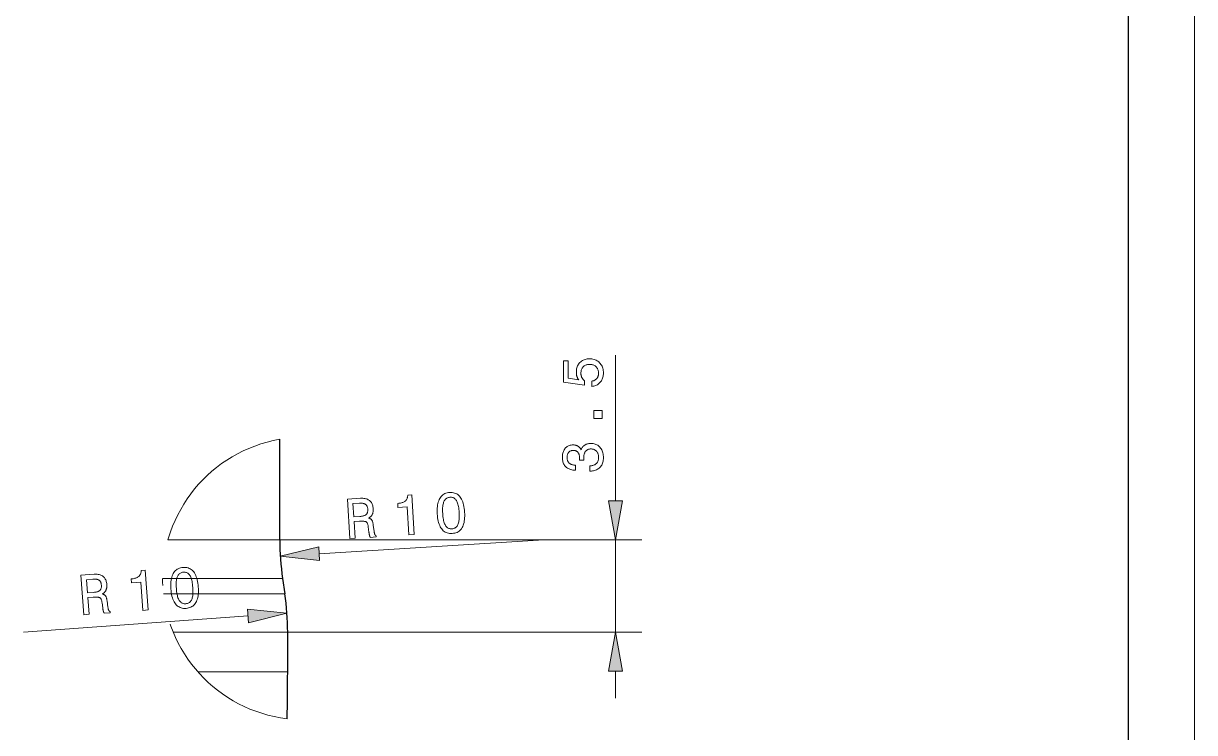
# Model space of a CAD drawing. Extents: x 0 to 297, y 0 to 420.
# Drawn here: x 208.4 to 297, y 261.3 to 315 of the extents above; entities that cross this region are included whole.
import ezdxf

# ---------------------------------------------------------------- set-up
doc = ezdxf.new("R2010")
doc.units = 0
doc.linetypes.add('DASHDOT', pattern=[18.5, 12, -3, 0.5, -3])

msp = doc.modelspace()

# ---------------------------------------------------------------- linework, layer by layer
at = {"color": 7, "lineweight": 13}
for p, q in [((297, 0), (297, 420)), ((227.76, 275.881), (255.173, 275.881)), ((228.36, 268.881), (255.173, 268.881))]:
    msp.add_line(p, q, dxfattribs=at)
at = {"color": 7, "lineweight": 30}
msp.add_line((292, 5), (292, 415), dxfattribs=at)
at = {"color": 7, "lineweight": 13, "ltscale": 0.276097}
msp.add_line((253.173, 278.835), (253.173, 289.879), dxfattribs=at)
at = {"color": 7, "lineweight": 30, "ltscale": 0.190447}
msp.add_line((227.76, 275.881), (227.76, 283.499), dxfattribs=at)
at = {"color": 7, "lineweight": 13, "ltscale": 0.211484}
msp.add_line((227.76, 275.881), (219.301, 275.881), dxfattribs=at)
at = {"color": 7, "lineweight": 13, "ltscale": 0.426139}
msp.add_line((230.747, 274.832), (247.76, 275.881), dxfattribs=at)
at = {"color": 7, "lineweight": 13, "ltscale": 0.175}
msp.add_line((253.173, 268.881), (253.173, 275.881), dxfattribs=at)
at = {"color": 7, "lineweight": 13, "ltscale": 0.22703}
msp.add_line((227.975, 272.958), (218.894, 272.958), dxfattribs=at)
at = {"color": 7, "lineweight": 30, "ltscale": 0.029154}
msp.add_line((227.975, 272.958), (228.146, 271.804), dxfattribs=at)
at = {"color": 7, "lineweight": 13, "ltscale": 0.229732}
msp.add_line((228.146, 271.804), (218.956, 271.804), dxfattribs=at)
at = {"color": 7, "lineweight": 13, "ltscale": 0.42614}
msp.add_line((225.361, 270.12), (208.36, 268.881), dxfattribs=at)
at = {"color": 7, "lineweight": 13, "ltscale": 0.216482}
msp.add_line((228.36, 268.881), (219.701, 268.881), dxfattribs=at)
at = {"color": 7, "lineweight": 30, "ltscale": 0.075}
msp.add_line((228.36, 265.881), (228.36, 268.881), dxfattribs=at)
at = {"color": 7, "lineweight": 13, "ltscale": 0.05114}
msp.add_line((253.173, 263.881), (253.173, 265.927), dxfattribs=at)
at = {"color": 7, "lineweight": 13, "ltscale": 0.169791}
msp.add_line((228.36, 265.881), (221.569, 265.881), dxfattribs=at)
at = {"color": 7, "lineweight": 13}
for points in [[(251.391, 287.507), (251.391, 287.908), (251.436, 287.916), (251.48, 287.927), (251.522, 287.94), (251.561, 287.956), (251.599, 287.974), (251.635, 287.995), (251.668, 288.018), (251.7, 288.044), (251.729, 288.072), (251.756, 288.103), (251.781, 288.135), (251.804, 288.17), (251.824, 288.206), (251.841, 288.244), (251.855, 288.284), (251.867, 288.325), (251.876, 288.368), (251.883, 288.413), (251.887, 288.46), (251.888, 288.509), (251.886, 288.568), (251.881, 288.624), (251.872, 288.679), (251.859, 288.731), (251.842, 288.78), (251.822, 288.828), (251.798, 288.873), (251.771, 288.915), (251.74, 288.956), (251.705, 288.993), (251.667, 289.028), (251.627, 289.059), (251.584, 289.087), (251.539, 289.111), (251.492, 289.131), (251.443, 289.147), (251.391, 289.16), (251.337, 289.169), (251.281, 289.175), (251.222, 289.177), (251.162, 289.175), (251.105, 289.17), (251.05, 289.161), (250.997, 289.148), (250.947, 289.132), (250.9, 289.112), (250.855, 289.088), (250.812, 289.061), (250.772, 289.03), (250.735, 288.996), (250.7, 288.958), (250.67, 288.918), (250.642, 288.876), (250.619, 288.831), (250.599, 288.783), (250.583, 288.733), (250.57, 288.681), (250.561, 288.626), (250.555, 288.568), (250.554, 288.509), (250.554, 288.474), (250.556, 288.44), (250.56, 288.406), (250.565, 288.373), (250.571, 288.341), (250.579, 288.31), (250.588, 288.279), (250.598, 288.248), (250.61, 288.218), (250.623, 288.189), (250.638, 288.161), (250.654, 288.133), (250.671, 288.106), (250.69, 288.079), (250.71, 288.054), (250.731, 288.029), (250.754, 288.005), (250.778, 287.982), (250.803, 287.959), (250.83, 287.937), (250.83, 287.594), (249.24, 287.83), (249.24, 289.432), (249.594, 289.432), (249.594, 288.118), (250.402, 287.998), (250.383, 288.02), (250.366, 288.043), (250.349, 288.066), (250.333, 288.091), (250.318, 288.116), (250.304, 288.141), (250.291, 288.168), (250.279, 288.195), (250.268, 288.223), (250.257, 288.252), (250.248, 288.282), (250.24, 288.312), (250.232, 288.343), (250.226, 288.374), (250.22, 288.405), (250.216, 288.438), (250.212, 288.47), (250.21, 288.504), (250.208, 288.537), (250.208, 288.572), (250.211, 288.662), (250.219, 288.749), (250.232, 288.833), (250.252, 288.912), (250.276, 288.988), (250.306, 289.061), (250.342, 289.13), (250.383, 289.195), (250.43, 289.257), (250.482, 289.315), (250.538, 289.368), (250.598, 289.416), (250.662, 289.458), (250.728, 289.495), (250.799, 289.526), (250.872, 289.551), (250.949, 289.571), (251.03, 289.585), (251.114, 289.594), (251.201, 289.596), (251.293, 289.593), (251.383, 289.584), (251.468, 289.57), (251.55, 289.549), (251.628, 289.522), (251.703, 289.489), (251.774, 289.45), (251.842, 289.405), (251.906, 289.355), (251.966, 289.298), (252.022, 289.237), (252.072, 289.172), (252.116, 289.103), (252.154, 289.031), (252.186, 288.955), (252.212, 288.875), (252.233, 288.792), (252.247, 288.705), (252.256, 288.615), (252.259, 288.521), (252.257, 288.438), (252.25, 288.357), (252.238, 288.28), (252.221, 288.205), (252.199, 288.134), (252.173, 288.065), (252.142, 287.999), (252.106, 287.936), (252.065, 287.875), (252.02, 287.818), (251.97, 287.765), (251.918, 287.716), (251.863, 287.673), (251.804, 287.634), (251.743, 287.601), (251.678, 287.572), (251.611, 287.548), (251.541, 287.53), (251.467, 287.516)], [(252.173, 285.081), (251.53, 285.081), (251.53, 285.677), (252.173, 285.677)], [(251.232, 281.092), (251.232, 281.49), (251.294, 281.493), (251.353, 281.499), (251.409, 281.509), (251.463, 281.521), (251.513, 281.537), (251.561, 281.556), (251.605, 281.578), (251.647, 281.604), (251.686, 281.632), (251.723, 281.664), (251.756, 281.699), (251.785, 281.737), (251.811, 281.777), (251.834, 281.82), (251.853, 281.865), (251.869, 281.914), (251.881, 281.964), (251.89, 282.018), (251.895, 282.074), (251.897, 282.133), (251.895, 282.191), (251.89, 282.246), (251.882, 282.299), (251.871, 282.349), (251.857, 282.397), (251.84, 282.442), (251.819, 282.485), (251.795, 282.525), (251.768, 282.563), (251.738, 282.598), (251.706, 282.63), (251.67, 282.659), (251.633, 282.685), (251.593, 282.707), (251.551, 282.725), (251.506, 282.741), (251.459, 282.753), (251.41, 282.761), (251.358, 282.766), (251.304, 282.768), (251.255, 282.766), (251.208, 282.761), (251.164, 282.753), (251.121, 282.741), (251.081, 282.726), (251.043, 282.707), (251.007, 282.686), (250.974, 282.661), (250.942, 282.632), (250.913, 282.6), (250.886, 282.565), (250.863, 282.528), (250.842, 282.487), (250.823, 282.444), (250.808, 282.399), (250.795, 282.35), (250.785, 282.299), (250.778, 282.245), (250.774, 282.188), (250.773, 282.129), (250.773, 282.121), (250.773, 282.112), (250.773, 282.103), (250.773, 282.095), (250.773, 282.086), (250.774, 282.077), (250.774, 282.068), (250.774, 282.059), (250.775, 282.05), (250.775, 282.04), (250.775, 282.031), (250.776, 282.021), (250.776, 282.01), (250.777, 281.999), (250.778, 281.987), (250.778, 281.974), (250.779, 281.961), (250.78, 281.947), (250.78, 281.933), (250.781, 281.918), (250.442, 281.918), (250.442, 281.927), (250.443, 281.937), (250.443, 281.946), (250.443, 281.955), (250.444, 281.964), (250.444, 281.972), (250.444, 281.981), (250.445, 281.99), (250.445, 281.998), (250.445, 282.007), (250.445, 282.015), (250.445, 282.023), (250.446, 282.031), (250.446, 282.039), (250.446, 282.047), (250.446, 282.055), (250.446, 282.063), (250.446, 282.07), (250.446, 282.078), (250.446, 282.085), (250.445, 282.141), (250.441, 282.195), (250.436, 282.246), (250.428, 282.293), (250.417, 282.338), (250.405, 282.38), (250.39, 282.418), (250.373, 282.454), (250.353, 282.486), (250.331, 282.516), (250.307, 282.543), (250.28, 282.566), (250.251, 282.587), (250.22, 282.606), (250.186, 282.621), (250.15, 282.634), (250.111, 282.643), (250.07, 282.65), (250.026, 282.655), (249.98, 282.656), (249.936, 282.655), (249.893, 282.651), (249.853, 282.644), (249.815, 282.634), (249.779, 282.622), (249.745, 282.607), (249.713, 282.589), (249.683, 282.569), (249.656, 282.546), (249.63, 282.52), (249.607, 282.492), (249.586, 282.461), (249.568, 282.428), (249.552, 282.392), (249.538, 282.354), (249.527, 282.314), (249.519, 282.271), (249.513, 282.226), (249.509, 282.179), (249.508, 282.129), (249.51, 282.073), (249.514, 282.02), (249.523, 281.969), (249.534, 281.922), (249.548, 281.877), (249.566, 281.835), (249.587, 281.795), (249.612, 281.759), (249.639, 281.725), (249.67, 281.694), (249.704, 281.665), (249.741, 281.64), (249.781, 281.618), (249.824, 281.599), (249.871, 281.582), (249.92, 281.569), (249.972, 281.558), (250.027, 281.551), (250.085, 281.547), (250.147, 281.545), (250.147, 281.161), (250.117, 281.161), (250.031, 281.164), (249.948, 281.172), (249.869, 281.184), (249.793, 281.202), (249.721, 281.225), (249.653, 281.254), (249.588, 281.287), (249.527, 281.325), (249.469, 281.369), (249.415, 281.418), (249.365, 281.471), (249.321, 281.527), (249.282, 281.587), (249.248, 281.651), (249.219, 281.718), (249.196, 281.789), (249.177, 281.863), (249.164, 281.941), (249.156, 282.023), (249.154, 282.108), (249.156, 282.198), (249.162, 282.284), (249.173, 282.365), (249.188, 282.443), (249.207, 282.516), (249.23, 282.585), (249.258, 282.65), (249.29, 282.711), (249.326, 282.768), (249.367, 282.821), (249.411, 282.869), (249.459, 282.912), (249.51, 282.95), (249.564, 282.982), (249.622, 283.01), (249.683, 283.033), (249.747, 283.051), (249.815, 283.063), (249.887, 283.071), (249.961, 283.074), (250.004, 283.073), (250.046, 283.07), (250.086, 283.065), (250.125, 283.058), (250.163, 283.05), (250.199, 283.039), (250.234, 283.027), (250.268, 283.012), (250.301, 282.996), (250.332, 282.978), (250.362, 282.958), (250.391, 282.936), (250.418, 282.912), (250.444, 282.886), (250.468, 282.859), (250.49, 282.829), (250.512, 282.798), (250.531, 282.765), (250.549, 282.731), (250.566, 282.694), (250.585, 282.741), (250.606, 282.786), (250.628, 282.829), (250.653, 282.869), (250.68, 282.907), (250.708, 282.943), (250.739, 282.976), (250.771, 283.007), (250.806, 283.036), (250.842, 283.062), (250.881, 283.086), (250.921, 283.107), (250.963, 283.126), (251.006, 283.142), (251.052, 283.156), (251.099, 283.167), (251.147, 283.176), (251.198, 283.182), (251.25, 283.186), (251.304, 283.187), (251.389, 283.184), (251.47, 283.176), (251.548, 283.161), (251.623, 283.14), (251.694, 283.114), (251.761, 283.081), (251.825, 283.043), (251.886, 282.998), (251.944, 282.948), (251.998, 282.892), (252.047, 282.831), (252.092, 282.766), (252.131, 282.698), (252.165, 282.625), (252.194, 282.549), (252.217, 282.468), (252.236, 282.384), (252.249, 282.296), (252.257, 282.204), (252.259, 282.108), (252.256, 282.017), (252.248, 281.93), (252.235, 281.847), (252.216, 281.767), (252.191, 281.691), (252.161, 281.619), (252.126, 281.551), (252.085, 281.486), (252.039, 281.425), (251.987, 281.368), (251.931, 281.316), (251.871, 281.269), (251.808, 281.227), (251.741, 281.191), (251.67, 281.161), (251.596, 281.136), (251.518, 281.117), (251.436, 281.103), (251.351, 281.095), (251.262, 281.092)], [(237.54, 276.253), (237.409, 278.382), (236.71, 278.339), (236.692, 278.644), (236.767, 278.652), (236.837, 278.661), (236.904, 278.673), (236.966, 278.687), (237.025, 278.704), (237.079, 278.723), (237.129, 278.744), (237.175, 278.768), (237.217, 278.793), (237.255, 278.822), (237.289, 278.853), (237.32, 278.887), (237.348, 278.924), (237.373, 278.965), (237.394, 279.008), (237.412, 279.055), (237.427, 279.104), (237.439, 279.157), (237.448, 279.213), (237.453, 279.272), (237.746, 279.29), (237.932, 276.277)], [(239.681, 277.851), (239.674, 277.999), (239.674, 278.141), (239.679, 278.275), (239.689, 278.403), (239.706, 278.524), (239.728, 278.638), (239.756, 278.744), (239.79, 278.844), (239.829, 278.937), (239.875, 279.023), (239.925, 279.102), (239.982, 279.173), (240.043, 279.237), (240.11, 279.293), (240.182, 279.341), (240.259, 279.382), (240.342, 279.414), (240.43, 279.44), (240.524, 279.458), (240.622, 279.468), (240.722, 279.47), (240.818, 279.464), (240.909, 279.45), (240.995, 279.427), (241.077, 279.397), (241.155, 279.358), (241.228, 279.311), (241.296, 279.256), (241.36, 279.193), (241.42, 279.122), (241.475, 279.042), (241.525, 278.955), (241.57, 278.86), (241.611, 278.758), (241.646, 278.647), (241.677, 278.529), (241.704, 278.403), (241.725, 278.269), (241.742, 278.128), (241.753, 277.978), (241.76, 277.829), (241.761, 277.687), (241.756, 277.552), (241.745, 277.424), (241.729, 277.304), (241.707, 277.19), (241.68, 277.084), (241.646, 276.984), (241.607, 276.892), (241.563, 276.807), (241.512, 276.729), (241.457, 276.659), (241.395, 276.596), (241.329, 276.541), (241.256, 276.494), (241.179, 276.453), (241.096, 276.421), (241.007, 276.396), (240.913, 276.378), (240.813, 276.368), (240.714, 276.366), (240.619, 276.372), (240.529, 276.386), (240.443, 276.408), (240.361, 276.439), (240.283, 276.478), (240.21, 276.524), (240.141, 276.579), (240.077, 276.643), (240.017, 276.714), (239.962, 276.793), (239.911, 276.88), (239.865, 276.975), (239.824, 277.077), (239.788, 277.187), (239.757, 277.304), (239.731, 277.429), (239.709, 277.562), (239.693, 277.703)], [(233.064, 275.977), (232.88, 278.967), (233.879, 279.029), (233.965, 279.032), (234.048, 279.03), (234.126, 279.024), (234.201, 279.014), (234.272, 278.998), (234.338, 278.978), (234.401, 278.954), (234.46, 278.925), (234.515, 278.891), (234.566, 278.852), (234.613, 278.81), (234.655, 278.763), (234.693, 278.711), (234.727, 278.656), (234.756, 278.596), (234.781, 278.531), (234.801, 278.463), (234.817, 278.39), (234.829, 278.313), (234.836, 278.232), (234.838, 278.184), (234.838, 278.137), (234.836, 278.091), (234.832, 278.046), (234.825, 278.004), (234.817, 277.962), (234.806, 277.922), (234.794, 277.883), (234.779, 277.846), (234.762, 277.81), (234.743, 277.775), (234.722, 277.742), (234.699, 277.71), (234.674, 277.68), (234.648, 277.651), (234.619, 277.624), (234.588, 277.599), (234.555, 277.574), (234.52, 277.552), (234.483, 277.53), (234.515, 277.522), (234.546, 277.512), (234.575, 277.5), (234.602, 277.488), (234.628, 277.474), (234.651, 277.458), (234.673, 277.442), (234.693, 277.424), (234.712, 277.404), (234.728, 277.384), (234.743, 277.361), (234.758, 277.335), (234.771, 277.305), (234.784, 277.272), (234.796, 277.235), (234.807, 277.195), (234.817, 277.152), (234.827, 277.105), (234.835, 277.055), (234.843, 277.001), (234.904, 276.517), (234.908, 276.487), (234.913, 276.458), (234.918, 276.43), (234.923, 276.405), (234.928, 276.381), (234.933, 276.359), (234.939, 276.339), (234.945, 276.32), (234.952, 276.303), (234.958, 276.288), (234.965, 276.274), (234.973, 276.261), (234.982, 276.248), (234.991, 276.237), (235, 276.226), (235.011, 276.216), (235.021, 276.206), (235.033, 276.197), (235.045, 276.189), (235.058, 276.182), (235.063, 276.1), (234.611, 276.072), (234.604, 276.082), (234.598, 276.093), (234.592, 276.105), (234.586, 276.117), (234.58, 276.131), (234.574, 276.146), (234.569, 276.162), (234.563, 276.178), (234.558, 276.196), (234.553, 276.215), (234.548, 276.234), (234.543, 276.256), (234.539, 276.278), (234.534, 276.302), (234.529, 276.327), (234.525, 276.354), (234.52, 276.382), (234.516, 276.411), (234.512, 276.442), (234.508, 276.474), (234.463, 276.86), (234.455, 276.916), (234.446, 276.968), (234.435, 277.016), (234.423, 277.059), (234.409, 277.099), (234.394, 277.134), (234.378, 277.165), (234.36, 277.192), (234.34, 277.215), (234.319, 277.233), (234.295, 277.248), (234.264, 277.262), (234.227, 277.273), (234.183, 277.281), (234.134, 277.288), (234.079, 277.293), (234.017, 277.295), (233.95, 277.295), (233.876, 277.294), (233.796, 277.289), (233.386, 277.264), (233.464, 276.002)], [(233.79, 278.656), (233.302, 278.626), (233.363, 277.63), (233.824, 277.659), (233.892, 277.664), (233.956, 277.672), (234.015, 277.681), (234.07, 277.692), (234.121, 277.706), (234.167, 277.722), (234.208, 277.739), (234.246, 277.759), (234.279, 277.781), (234.307, 277.805), (234.332, 277.831), (234.354, 277.86), (234.373, 277.892), (234.389, 277.927), (234.402, 277.965), (234.412, 278.006), (234.419, 278.05), (234.423, 278.096), (234.424, 278.146), (234.422, 278.198), (234.418, 278.25), (234.411, 278.298), (234.401, 278.343), (234.389, 278.385), (234.374, 278.424), (234.357, 278.459), (234.337, 278.492), (234.315, 278.521), (234.29, 278.547), (234.262, 278.57), (234.232, 278.59), (234.197, 278.607), (234.159, 278.622), (234.118, 278.634), (234.072, 278.644), (234.023, 278.652), (233.97, 278.656), (233.914, 278.659), (233.854, 278.659)], [(240.093, 277.876), (240.102, 277.756), (240.114, 277.642), (240.128, 277.536), (240.145, 277.436), (240.164, 277.343), (240.186, 277.256), (240.211, 277.177), (240.238, 277.104), (240.268, 277.039), (240.301, 276.98), (240.336, 276.927), (240.374, 276.88), (240.416, 276.84), (240.46, 276.805), (240.508, 276.776), (240.559, 276.753), (240.612, 276.736), (240.669, 276.726), (240.729, 276.721), (240.792, 276.722), (240.855, 276.728), (240.914, 276.741), (240.969, 276.758), (241.02, 276.781), (241.067, 276.81), (241.111, 276.844), (241.151, 276.883), (241.187, 276.928), (241.218, 276.979), (241.247, 277.035), (241.271, 277.097), (241.292, 277.165), (241.31, 277.241), (241.324, 277.322), (241.335, 277.411), (241.343, 277.506), (241.347, 277.608), (241.348, 277.716), (241.345, 277.831), (241.339, 277.953), (241.33, 278.075), (241.318, 278.19), (241.304, 278.297), (241.288, 278.398), (241.268, 278.492), (241.247, 278.579), (241.222, 278.658), (241.196, 278.731), (241.166, 278.796), (241.134, 278.855), (241.1, 278.907), (241.062, 278.953), (241.021, 278.993), (240.976, 279.028), (240.929, 279.056), (240.878, 279.079), (240.825, 279.095), (240.768, 279.106), (240.708, 279.111), (240.644, 279.11), (240.582, 279.103), (240.523, 279.091), (240.468, 279.073), (240.417, 279.05), (240.37, 279.021), (240.326, 278.986), (240.286, 278.947), (240.25, 278.901), (240.217, 278.85), (240.189, 278.793), (240.164, 278.731), (240.142, 278.662), (240.124, 278.586), (240.109, 278.504), (240.098, 278.416), (240.09, 278.321), (240.086, 278.219), (240.085, 278.111), (240.087, 277.997)], [(252.652, 278.835), (253.173, 275.881), (253.694, 278.835)], [(230.715, 275.352), (227.798, 274.651), (230.779, 274.312)], [(212.926, 270.216), (212.708, 273.204), (213.707, 273.277), (213.793, 273.281), (213.876, 273.281), (213.954, 273.275), (214.029, 273.266), (214.1, 273.251), (214.167, 273.232), (214.23, 273.208), (214.289, 273.179), (214.344, 273.146), (214.396, 273.108), (214.443, 273.066), (214.486, 273.02), (214.524, 272.969), (214.559, 272.913), (214.589, 272.854), (214.614, 272.79), (214.635, 272.722), (214.652, 272.649), (214.665, 272.572), (214.673, 272.491), (214.676, 272.443), (214.676, 272.396), (214.674, 272.35), (214.671, 272.306), (214.665, 272.262), (214.657, 272.221), (214.647, 272.18), (214.634, 272.142), (214.62, 272.104), (214.604, 272.068), (214.585, 272.033), (214.565, 272), (214.542, 271.968), (214.517, 271.937), (214.491, 271.908), (214.462, 271.881), (214.431, 271.855), (214.399, 271.83), (214.364, 271.807), (214.327, 271.785), (214.36, 271.777), (214.391, 271.767), (214.42, 271.756), (214.447, 271.744), (214.473, 271.73), (214.497, 271.715), (214.519, 271.699), (214.539, 271.681), (214.558, 271.662), (214.574, 271.642), (214.59, 271.619), (214.605, 271.593), (214.619, 271.563), (214.632, 271.53), (214.644, 271.494), (214.655, 271.454), (214.666, 271.411), (214.676, 271.364), (214.685, 271.314), (214.693, 271.26), (214.76, 270.777), (214.765, 270.747), (214.769, 270.718), (214.774, 270.691), (214.78, 270.665), (214.785, 270.641), (214.791, 270.62), (214.797, 270.599), (214.803, 270.581), (214.81, 270.564), (214.817, 270.549), (214.824, 270.535), (214.832, 270.522), (214.841, 270.509), (214.85, 270.498), (214.859, 270.487), (214.87, 270.477), (214.881, 270.467), (214.892, 270.459), (214.905, 270.451), (214.918, 270.444), (214.923, 270.362), (214.471, 270.329), (214.465, 270.339), (214.459, 270.349), (214.452, 270.361), (214.446, 270.374), (214.44, 270.388), (214.434, 270.402), (214.429, 270.418), (214.423, 270.434), (214.418, 270.452), (214.412, 270.471), (214.407, 270.49), (214.402, 270.511), (214.397, 270.534), (214.392, 270.558), (214.387, 270.583), (214.383, 270.609), (214.378, 270.637), (214.373, 270.667), (214.369, 270.697), (214.364, 270.729), (214.315, 271.115), (214.306, 271.171), (214.297, 271.223), (214.286, 271.27), (214.273, 271.314), (214.259, 271.353), (214.243, 271.388), (214.227, 271.419), (214.208, 271.446), (214.188, 271.468), (214.167, 271.486), (214.142, 271.501), (214.111, 271.514), (214.074, 271.525), (214.031, 271.533), (213.982, 271.539), (213.926, 271.543), (213.865, 271.545), (213.797, 271.545), (213.723, 271.542), (213.644, 271.537), (213.234, 271.507), (213.325, 270.246)], [(217.399, 270.542), (217.244, 272.67), (216.546, 272.619), (216.524, 272.924), (216.598, 272.932), (216.669, 272.943), (216.736, 272.955), (216.798, 272.97), (216.856, 272.987), (216.91, 273.007), (216.96, 273.029), (217.006, 273.053), (217.048, 273.079), (217.085, 273.108), (217.119, 273.139), (217.15, 273.174), (217.177, 273.211), (217.201, 273.252), (217.222, 273.296), (217.24, 273.343), (217.254, 273.392), (217.266, 273.445), (217.274, 273.501), (217.278, 273.561), (217.571, 273.582), (217.79, 270.571)], [(219.521, 272.164), (219.513, 272.312), (219.511, 272.454), (219.514, 272.589), (219.524, 272.716), (219.539, 272.837), (219.56, 272.951), (219.587, 273.059), (219.619, 273.159), (219.658, 273.252), (219.702, 273.339), (219.752, 273.418), (219.807, 273.49), (219.868, 273.554), (219.934, 273.611), (220.006, 273.66), (220.083, 273.701), (220.165, 273.735), (220.253, 273.761), (220.346, 273.78), (220.445, 273.791), (220.545, 273.795), (220.641, 273.79), (220.732, 273.777), (220.818, 273.755), (220.901, 273.726), (220.979, 273.688), (221.052, 273.642), (221.121, 273.588), (221.186, 273.525), (221.246, 273.455), (221.302, 273.376), (221.353, 273.289), (221.399, 273.195), (221.441, 273.093), (221.478, 272.983), (221.51, 272.865), (221.538, 272.739), (221.561, 272.606), (221.579, 272.464), (221.593, 272.315), (221.601, 272.166), (221.603, 272.024), (221.6, 271.889), (221.591, 271.761), (221.576, 271.64), (221.555, 271.526), (221.529, 271.419), (221.497, 271.32), (221.459, 271.227), (221.415, 271.142), (221.365, 271.063), (221.311, 270.992), (221.25, 270.929), (221.184, 270.873), (221.112, 270.825), (221.035, 270.784), (220.952, 270.75), (220.864, 270.724), (220.77, 270.705), (220.671, 270.694), (220.571, 270.691), (220.477, 270.696), (220.386, 270.709), (220.299, 270.73), (220.217, 270.76), (220.139, 270.798), (220.066, 270.844), (219.996, 270.898), (219.931, 270.96), (219.87, 271.031), (219.814, 271.11), (219.762, 271.196), (219.716, 271.29), (219.674, 271.392), (219.636, 271.501), (219.604, 271.618), (219.576, 271.743), (219.553, 271.876), (219.535, 272.016)], [(219.934, 272.194), (219.944, 272.074), (219.957, 271.961), (219.972, 271.854), (219.99, 271.754), (220.01, 271.661), (220.033, 271.576), (220.059, 271.496), (220.087, 271.424), (220.118, 271.359), (220.151, 271.3), (220.187, 271.248), (220.226, 271.202), (220.268, 271.161), (220.313, 271.127), (220.361, 271.099), (220.411, 271.077), (220.465, 271.06), (220.522, 271.05), (220.582, 271.046), (220.645, 271.047), (220.708, 271.055), (220.767, 271.068), (220.822, 271.086), (220.873, 271.11), (220.92, 271.139), (220.963, 271.173), (221.002, 271.213), (221.037, 271.259), (221.069, 271.309), (221.096, 271.366), (221.12, 271.428), (221.14, 271.497), (221.157, 271.572), (221.171, 271.654), (221.181, 271.743), (221.187, 271.838), (221.19, 271.94), (221.19, 272.048), (221.186, 272.163), (221.178, 272.285), (221.168, 272.407), (221.155, 272.521), (221.14, 272.629), (221.122, 272.73), (221.102, 272.823), (221.079, 272.909), (221.054, 272.989), (221.026, 273.061), (220.996, 273.126), (220.964, 273.184), (220.928, 273.236), (220.89, 273.282), (220.848, 273.322), (220.804, 273.355), (220.756, 273.383), (220.705, 273.405), (220.651, 273.421), (220.594, 273.432), (220.534, 273.436), (220.471, 273.434), (220.409, 273.427), (220.35, 273.414), (220.295, 273.395), (220.244, 273.371), (220.197, 273.342), (220.154, 273.307), (220.114, 273.267), (220.079, 273.221), (220.047, 273.169), (220.019, 273.112), (219.995, 273.05), (219.974, 272.98), (219.956, 272.905), (219.943, 272.822), (219.932, 272.734), (219.926, 272.639), (219.922, 272.537), (219.923, 272.429), (219.926, 272.315)], [(213.622, 272.903), (213.134, 272.867), (213.207, 271.873), (213.667, 271.907), (213.735, 271.913), (213.799, 271.921), (213.858, 271.931), (213.913, 271.943), (213.963, 271.957), (214.009, 271.973), (214.051, 271.991), (214.088, 272.012), (214.121, 272.034), (214.149, 272.058), (214.173, 272.084), (214.195, 272.114), (214.214, 272.146), (214.229, 272.181), (214.242, 272.219), (214.251, 272.26), (214.258, 272.304), (214.261, 272.351), (214.262, 272.4), (214.26, 272.453), (214.254, 272.504), (214.247, 272.552), (214.237, 272.597), (214.224, 272.639), (214.209, 272.678), (214.191, 272.713), (214.171, 272.745), (214.148, 272.774), (214.123, 272.8), (214.095, 272.822), (214.064, 272.842), (214.03, 272.859), (213.992, 272.874), (213.95, 272.885), (213.904, 272.895), (213.855, 272.902), (213.803, 272.906), (213.746, 272.907), (213.686, 272.907)], [(225.399, 269.6), (228.307, 270.335), (225.323, 270.64)], [(253.694, 265.927), (253.173, 268.881), (252.652, 265.927)]]:
    msp.add_lwpolyline(points, close=True, dxfattribs=at)
at = {"color": 7, "linetype": 'DASHDOT', "lineweight": 13}
msp.add_arc((229.593, 272.958), 10.699, 99.86326, 263.142, dxfattribs=at)
at = {"color": 7, "lineweight": 30}
for centre, radius, start, end in [((247.76, 275.881), 20, 179.99999, 188.40437), ((208.36, 268.881), 20, 0, 8.40436), ((88.132, 265.881), 140.228, 358.55107, 0)]:
    msp.add_arc(centre, radius, start, end, dxfattribs=at)
at = {"color": 7, "lineweight": 13}
for points in [[(252.652, 278.835), (253.173, 275.881), (252.652, 278.835), (253.694, 278.835)], [(230.715, 275.352), (227.798, 274.651), (230.715, 275.352), (230.779, 274.312)], [(225.399, 269.6), (228.307, 270.335), (225.399, 269.6), (225.323, 270.64)], [(253.694, 265.927), (253.173, 268.881), (253.694, 265.927), (252.652, 265.927)]]:
    msp.add_solid(points, dxfattribs=at)

doc.saveas('drawing.dxf')
